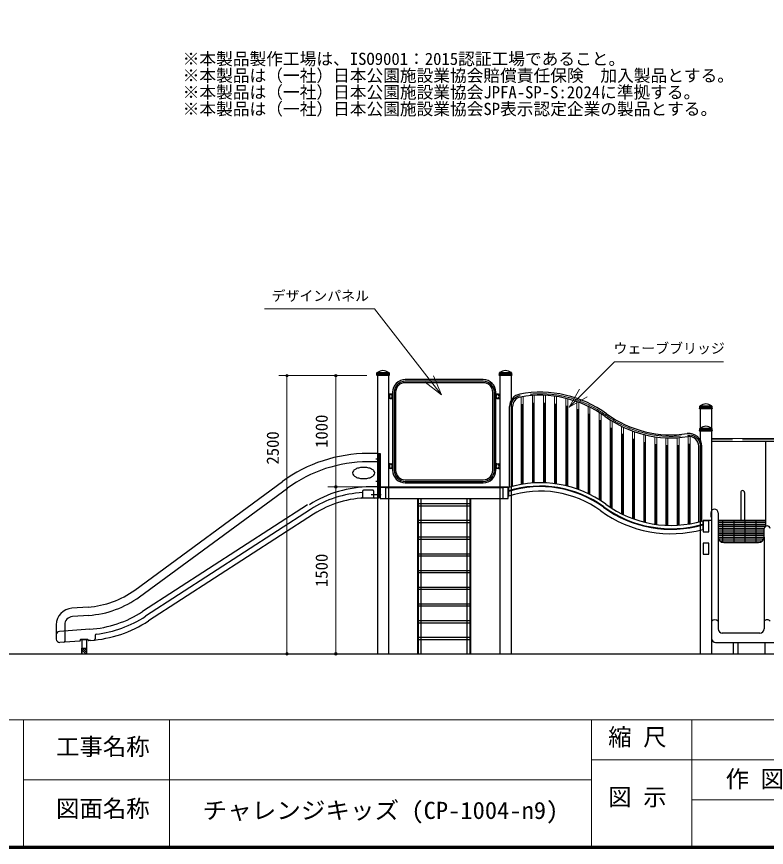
# Model space of a CAD drawing. Units: millimetres, scale not verified, with parts at other scales. Extents: x 900 to 24300, y 900 to 16920.
# Drawn here: x 13974 to 20708, y 900 to 8364 of the extents above; entities that cross this region are included whole.
import ezdxf
from ezdxf.enums import TextEntityAlignment as Align

# ---------------------------------------------------------------- set-up
doc = ezdxf.new("R2010")
doc.units = ezdxf.units.MM
doc.header["$LTSCALE"] = 60
doc.linetypes.add('CHAIN', pattern=[18.5, 12, -1.5, 3.5, -1.5])
doc.layers.add('D-BGD-TXT', color=7, linetype='Continuous')
doc.layers.add('D-DOC\u3000文章(説明、指示、参照事項等)', color=7, linetype='Continuous')
for name, color, linetype, lineweight in [('D-BMK', 2, 'CHAIN', 13), ('D-STR', 1, 'Continuous', 25), ('D-STR-DIM\u3000寸法線、寸法値', 7, 'Continuous', 0), ('D-STR-HTXT\u3000旗上げ', 7, 'Continuous', 13), ('D-STR\u3000構造物外形線', 1, 'Continuous', 25), ('D-TTL', 7, 'Continuous', 70), ('D-TTL-FRAM', 7, 'Continuous', 13), ('D-TTL-TXT', 7, 'Continuous', 13)]:
    doc.layers.add(name, color=color, linetype=linetype, lineweight=lineweight)
doc.styles.add('ＭＳ ゴシック', font='')
doc.styles.get('ＭＳ ゴシック').set_extended_font_data('MS Gothic')

msp = doc.modelspace()

# ---------------------------------------------------------------- linework, layer by layer
at = {"layer": 'D-BMK'}
for p, q in [((18514.92, 4162.49), (18514.92, 4948.71)), ((18614.92, 4173.75), (18614.92, 4960.12)), ((18714.92, 4174.92), (18714.92, 4961.31)), ((18814.92, 4166.05), (18814.92, 4952.31)), ((18914.92, 4146.85), (18914.92, 4932.84)), ((18414.92, 4140.8), (18414.92, 4861.01)), ((19014.92, 4116.7), (19014.92, 4902.23)), ((19114.92, 4074.49), (19114.92, 4859.33)), ((19214.92, 4018.41), (19214.92, 4802.23)), ((19314.92, 3950.19), (19314.92, 4734.1)), ((19414.92, 3894.11), (19414.92, 4679)), ((19514.92, 3851.89), (19514.92, 4637.45)), ((20114.97, 4638.79), (20114.97, 2638.79)), ((19614.92, 3821.73), (19614.92, 4607.74)), ((19714.92, 3802.53), (19714.92, 4588.8)), ((19814.92, 3793.65), (19814.92, 4580.04)), ((19914.92, 3794.82), (19914.92, 4581.19)), ((20014.92, 3806.07), (20014.92, 4591.26)), ((21214.97, 4560.89), (20214.97, 4560.89)), ((20114.92, 3827.75), (20114.92, 4504.86))]:
    msp.add_line(p, q, dxfattribs=at)
for centre, radius, start, end in [((18514.92, 4861.01), 100, 100.35096, 180), ((18676.63, 3975.66), 1000, 53.96229, 100.35096), ((19853.27, 5592.92), 1000, 233.96229, 278.45076), ((20014.92, 4504.86), 100, 0, 98.45076)]:
    msp.add_arc(centre, radius, start, end, dxfattribs=at)
at = {"layer": 'D-STR', "lineweight": 13}
for p, q in [((18506.27, 4161.04), (18506.27, 4947.23)), ((18523.57, 4163.87), (18523.57, 4950.11)), ((18606.27, 4173.18), (18606.27, 4959.54)), ((18623.57, 4174.25), (18623.57, 4960.63)), ((18706.27, 4175.22), (18706.27, 4961.61)), ((18723.57, 4174.55), (18723.57, 4960.94)), ((18806.27, 4167.22), (18806.27, 4953.5)), ((18823.57, 4164.8), (18823.57, 4951.05)), ((18906.27, 4148.93), (18906.27, 4934.95)), ((18923.57, 4144.69), (18923.57, 4930.65)), ((19006.27, 4119.76), (19006.27, 4905.34)), ((19023.57, 4113.54), (19023.57, 4899.03)), ((19106.27, 4078.66), (19106.27, 4863.57)), ((19123.57, 4070.22), (19123.57, 4854.99)), ((19206.27, 4023.88), (19206.27, 4807.8)), ((19223.57, 4012.83), (19223.57, 4796.53)), ((19306.27, 3955.78), (19306.27, 4739.58)), ((19323.57, 3944.73), (19323.57, 4728.73)), ((19406.27, 3898.38), (19406.27, 4683.2)), ((19423.57, 3889.94), (19423.57, 4674.9)), ((19506.27, 3855.05), (19506.27, 4640.56)), ((19523.57, 3848.83), (19523.57, 4634.43)), ((19606.27, 3823.9), (19606.27, 4609.87)), ((19623.57, 3819.65), (19623.57, 4605.68)), ((19706.27, 3803.78), (19706.27, 4590.03)), ((19723.57, 3801.36), (19723.57, 4587.65)), ((19806.27, 3794.02), (19806.27, 4580.41)), ((19823.57, 3793.36), (19823.57, 4579.75)), ((19906.27, 3794.32), (19906.27, 4580.7)), ((19923.57, 3795.39), (19923.57, 4581.76)), ((20006.27, 3804.69), (20006.27, 4590.82)), ((20023.57, 3807.52), (20023.57, 4590.82)), ((21214.97, 4574.49), (20214.97, 4574.49)), ((21214.97, 4547.29), (20214.97, 4547.29))]:
    msp.add_line(p, q, dxfattribs=at)
at = {"layer": 'D-STR-DIM\u3000寸法線、寸法値', "lineweight": 13}
for p, q in [((16884.3, 5138.79), (16330.69, 5138.79)), ((16402.69, 2638.79), (16402.69, 5138.79)), ((17118.97, 5138.79), (16769.63, 5138.79)), ((16841.63, 4138.79), (16841.63, 5138.79)), ((17143.97, 4138.79), (16769.63, 4138.79)), ((17143.97, 4138.79), (16769.63, 4138.79)), ((16841.63, 2638.79), (16841.63, 4138.79)), ((16501.12, 2638.79), (16330.69, 2638.79)), ((17015.2, 2638.79), (16769.63, 2638.79))]:
    msp.add_line(p, q, dxfattribs=at)
at = {"layer": 'D-STR-DIM\u3000寸法線、寸法値'}
for centre, start, end in [((16402.69, 5138.79), 90, 270), ((16402.69, 5138.79), 270, 90), ((16841.63, 5138.79), 90, 270), ((16841.63, 5138.79), 270, 90), ((16841.63, 4138.79), 90, 270), ((16841.63, 4138.79), 90, 270), ((16841.63, 4138.79), 270, 90), ((16841.63, 4138.79), 270, 90), ((16402.69, 2638.79), 90, 270), ((16402.69, 2638.79), 270, 90), ((16841.63, 2638.79), 90, 270), ((16841.63, 2638.79), 270, 90)]:
    msp.add_arc(centre, 11.25, start, end, dxfattribs=at)
at = {"layer": 'D-STR-HTXT\u3000旗上げ'}
for p, q in [((19343.55, 5261.32), (18937.82, 4855.59)), ((20323.36, 5261.32), (19343.55, 5261.32)), ((17791.13, 4966.4), (17642.31, 5078.56)), ((17791.13, 4966.4), (17680.32, 5108.25)), ((17718.33, 5137.94), (17791.13, 4966.4)), ((18937.82, 4855.59), (19030.99, 5016.97)), ((18937.82, 4855.59), (19099.2, 4948.76))]:
    msp.add_line(p, q, dxfattribs=at)
msp.add_lwpolyline([(17680.32, 5108.25), (17188.9, 5737.34), (16200.07, 5737.34)], dxfattribs=at)
at = {"layer": 'D-STR\u3000構造物外形線'}
for p, q in [((17208.97, 5146.79), (17210.97, 5150.79)), ((17210.97, 5150.79), (17210.97, 5163.79)), ((17318.97, 5150.79), (17210.97, 5150.79)), ((17212.97, 5165.79), (17316.97, 5165.79)), ((17318.97, 5163.79), (17318.97, 5150.79)), ((17318.97, 5150.79), (17320.97, 5146.79)), ((18308.97, 5146.79), (18310.97, 5150.79)), ((18310.97, 5150.79), (18310.97, 5163.79)), ((18418.97, 5150.79), (18310.97, 5150.79)), ((18312.97, 5165.79), (18416.97, 5165.79)), ((18418.97, 5163.79), (18418.97, 5150.79)), ((18418.97, 5150.79), (18420.97, 5146.79)), ((17208.97, 5146.79), (17320.97, 5146.79)), ((17208.97, 5142.79), (17208.97, 5146.79)), ((17320.97, 5142.79), (17208.97, 5142.79)), ((17208.97, 5142.79), (17210.97, 5138.79)), ((17318.97, 5138.79), (17210.97, 5138.79)), ((17214.97, 5138.79), (17214.97, 2638.79)), ((17314.97, 5138.79), (17314.97, 2638.79)), ((17320.97, 5142.79), (17318.97, 5138.79)), ((17320.97, 5146.79), (17320.97, 5142.79)), ((18164.97, 5102.39), (17464.97, 5102.39)), ((18164.97, 5088.79), (17464.97, 5088.79)), ((18308.97, 5146.79), (18420.97, 5146.79)), ((18308.97, 5142.79), (18308.97, 5146.79)), ((18420.97, 5142.79), (18308.97, 5142.79)), ((18308.97, 5142.79), (18310.97, 5138.79)), ((18418.97, 5138.79), (18310.97, 5138.79)), ((18314.97, 5138.79), (18314.97, 2638.79)), ((18414.97, 5138.79), (18414.97, 2638.79)), ((18420.97, 5142.79), (18418.97, 5138.79)), ((18420.97, 5146.79), (18420.97, 5142.79)), ((18164.97, 5075.19), (17464.97, 5075.19)), ((17327.93, 4972.31), (17314.97, 4972.31)), ((17327.93, 4932.31), (17314.97, 4932.31)), ((17343.08, 4972.31), (17351.37, 4972.31)), ((17343.08, 4932.31), (17351.37, 4932.31)), ((17351.37, 4988.79), (17351.37, 4288.79)), ((17364.97, 4988.79), (17364.97, 4288.79)), ((17378.57, 4988.79), (17378.57, 4288.79)), ((18251.37, 4288.79), (18251.37, 4988.79)), ((18264.97, 4288.79), (18264.97, 4988.79)), ((18278.57, 4288.79), (18278.57, 4988.79)), ((18286.87, 4972.31), (18278.57, 4972.31)), ((18286.87, 4932.31), (18278.57, 4932.31)), ((18302.02, 4972.31), (18314.97, 4972.31)), ((18302.02, 4932.31), (18314.97, 4932.31)), ((18401.32, 4137.01), (18401.32, 4861.01)), ((18428.52, 4144.39), (18428.52, 4861.01)), ((20110.97, 4850.79), (20110.97, 4863.79)), ((20112.97, 4865.79), (20216.97, 4865.79)), ((20218.97, 4863.79), (20218.97, 4850.79)), ((20108.97, 4846.79), (20110.97, 4850.79)), ((20108.97, 4846.79), (20220.97, 4846.79)), ((20108.97, 4842.79), (20108.97, 4846.79)), ((20220.97, 4842.79), (20108.97, 4842.79)), ((20108.97, 4842.79), (20110.97, 4838.79)), ((20218.97, 4850.79), (20110.97, 4850.79)), ((20218.97, 4838.79), (20110.97, 4838.79)), ((20114.97, 4838.79), (20114.97, 2638.79)), ((20214.97, 4838.79), (20214.97, 4410.42)), ((20218.97, 4850.79), (20220.97, 4846.79)), ((20220.97, 4842.79), (20218.97, 4838.79)), ((20220.97, 4846.79), (20220.97, 4842.79)), ((20108.97, 4646.79), (20110.97, 4650.79)), ((20108.97, 4646.79), (20220.97, 4646.79)), ((20108.97, 4642.79), (20108.97, 4646.79)), ((20220.97, 4642.79), (20108.97, 4642.79)), ((20108.97, 4642.79), (20110.97, 4638.79)), ((20110.97, 4650.79), (20110.97, 4663.79)), ((20218.97, 4650.79), (20110.97, 4650.79)), ((20218.97, 4638.79), (20110.97, 4638.79)), ((20112.97, 4665.79), (20216.97, 4665.79)), ((20214.97, 4638.79), (20214.97, 2638.79)), ((20218.97, 4663.79), (20218.97, 4650.79)), ((20218.97, 4650.79), (20220.97, 4646.79)), ((20220.97, 4642.79), (20218.97, 4638.79)), ((20220.97, 4646.79), (20220.97, 4642.79)), ((20101.32, 3824.17), (20101.32, 4504.86)), ((20128.52, 3831.54), (20128.52, 4504.86)), ((20701.37, 4547.29), (20701.37, 3784.99)), ((17220.97, 4438.79), (17130.97, 4438.79)), ((17230.97, 4439.26), (17239.97, 4439.26)), ((17230.97, 4039.26), (17230.97, 4439.26)), ((17230.97, 4428.79), (17230.97, 4048.79)), ((17239.97, 4439.26), (17239.97, 4039.26)), ((17230.97, 4363.79), (17130.97, 4363.79)), ((17244.96, 4388.79), (17201.3, 4388.79)), ((17327.93, 4345.27), (17314.97, 4345.27)), ((17343.08, 4345.27), (17351.37, 4345.27)), ((18286.87, 4345.27), (18278.57, 4345.27)), ((18302.02, 4345.27), (18314.97, 4345.27)), ((20214.97, 4388.79), (20214.97, 2638.79)), ((17327.93, 4305.27), (17314.97, 4305.27)), ((17343.08, 4305.27), (17351.37, 4305.27)), ((18286.87, 4305.27), (18278.57, 4305.27)), ((18302.02, 4305.27), (18314.97, 4305.27)), ((15034.66, 3212.46), (16361.63, 4186.69)), ((17244.96, 4188.79), (17201.3, 4188.79)), ((17464.97, 4202.39), (18164.97, 4202.39)), ((17464.97, 4188.79), (18164.97, 4188.79)), ((15079.05, 3152.01), (16406.01, 4126.23)), ((17175.97, 4108.79), (17090.97, 4108.79)), ((17230.97, 4138.79), (17130.97, 4138.79)), ((17239.97, 4138.79), (18389.97, 4138.79)), ((17239.97, 4108.79), (17239.97, 4138.79)), ((17239.97, 4134.29), (17239.97, 4034.29)), ((17289.97, 4134.29), (17239.97, 4134.29)), ((17289.97, 4034.29), (17289.97, 4134.29)), ((17289.97, 4134.29), (18339.97, 4134.29)), ((17464.97, 4175.19), (18164.97, 4175.19)), ((18339.97, 4134.29), (18339.97, 4034.29)), ((18389.97, 4134.29), (18339.97, 4134.29)), ((18389.97, 4034.29), (18389.97, 4134.29)), ((18389.97, 4124.04), (18389.97, 4119.54)), ((18391.98, 4134.29), (18391.98, 4055.77)), ((17080.97, 4098.79), (17080.97, 4046.81)), ((17220.97, 4038.79), (17130.97, 4038.79)), ((17248.55, 4068.79), (17159.03, 4068.79)), ((17180.97, 4103.79), (17180.97, 4048.79)), ((17239.97, 4039.26), (17230.97, 4039.26)), ((17239.97, 4034.29), (17289.97, 4034.29)), ((17289.97, 4034.29), (18339.97, 4034.29)), ((17576.97, 2638.79), (17576.97, 4034.29)), ((17579.97, 2638.79), (17579.97, 4034.29)), ((17582.97, 2638.79), (17582.97, 4034.29)), ((17608.57, 2638.79), (17608.57, 4034.29)), ((18021.37, 2638.79), (18021.37, 4034.29)), ((18046.97, 2638.79), (18046.97, 4034.29)), ((18049.97, 2638.79), (18049.97, 4034.29)), ((18052.97, 2638.79), (18052.97, 4034.29)), ((18339.97, 4034.29), (18389.97, 4034.29)), ((20477.97, 4088.79), (20477.97, 3838.79)), ((20511.97, 4088.79), (20511.97, 3838.79)), ((16587.39, 3978.14), (15104.81, 3017.98)), ((17582.97, 3988.79), (18046.97, 3988.79)), ((17582.97, 3968.79), (18046.97, 3968.79)), ((16614.56, 3936.17), (15131.99, 2976.01)), ((16641.74, 3894.2), (15159.16, 2934.04)), ((20209.97, 3906.29), (20209.97, 3873.79)), ((20274.97, 3906.29), (20274.97, 2863.2)), ((17582.97, 3838.79), (18046.97, 3838.79)), ((17582.97, 3818.79), (18046.97, 3818.79)), ((20137.92, 3834.29), (20137.92, 3756.29)), ((20139.97, 3838.79), (20214.97, 3838.79)), ((20139.97, 3834.29), (20139.97, 3734.29)), ((20189.97, 3834.29), (20139.97, 3834.29)), ((20189.97, 3734.29), (20189.97, 3834.29)), ((20214.97, 3865.13), (20214.97, 2778.21)), ((20274.97, 3838.79), (20701.37, 3838.79)), ((20274.97, 3834.29), (20701.37, 3834.29)), ((20274.97, 3817.54), (20701.37, 3817.54)), ((20314.97, 3838.79), (20315.17, 3639.76)), ((20414.97, 3838.79), (20414.97, 3638.79)), ((20514.97, 3838.79), (20514.97, 3638.79)), ((20614.97, 3838.79), (20614.97, 3638.79)), ((20139.97, 3734.29), (20189.97, 3734.29)), ((20274.97, 3801.29), (20701.37, 3801.29)), ((20274.97, 3785.04), (20701.44, 3785.04)), ((20274.97, 3768.79), (20689.45, 3768.79)), ((20274.97, 3752.54), (20688.53, 3752.54)), ((20274.97, 3736.29), (20688.24, 3736.29)), ((20274.97, 3734.29), (20688.2, 3734.29)), ((20687.35, 3686.29), (20688.73, 3763.82)), ((17582.97, 3688.79), (18046.97, 3688.79)), ((17582.97, 3668.79), (18046.97, 3668.79)), ((20274.97, 3720.04), (20687.95, 3720.04)), ((20274.97, 3703.79), (20687.66, 3703.79)), ((20274.97, 3687.54), (20687.37, 3687.54)), ((20278.14, 3671.29), (20684.25, 3671.29)), ((20687.35, 3686.29), (20687.35, 2863.2)), ((20139.97, 3634.29), (20139.97, 3534.29)), ((20189.97, 3634.29), (20139.97, 3634.29)), ((20189.97, 3534.29), (20189.97, 3634.29)), ((20288.08, 3655.04), (20674.3, 3655.04)), ((20324.97, 3638.79), (20637.41, 3638.79)), ((20324.97, 3638.79), (20637.41, 3638.79)), ((17582.97, 3538.79), (18046.97, 3538.79)), ((17582.97, 3518.79), (18046.97, 3518.79)), ((20139.97, 3534.29), (20189.97, 3534.29)), ((17582.97, 3388.79), (18046.97, 3388.79)), ((17582.97, 3368.79), (18046.97, 3368.79)), ((17582.97, 3238.79), (18046.97, 3238.79)), ((17582.97, 3218.79), (18046.97, 3218.79)), ((17582.97, 3088.79), (18046.97, 3088.79)), ((17582.97, 3068.79), (18046.97, 3068.79)), ((14617.02, 3059.28), (14470.51, 3049.03)), ((14622.25, 2984.46), (14475.74, 2974.21)), ((17582.97, 2938.79), (18046.97, 2938.79)), ((17582.97, 2918.79), (18046.97, 2918.79)), ((14330.97, 2899.4), (14330.97, 2770.71)), ((14630.97, 2859.76), (14358.88, 2840.74)), ((14405.97, 2899.4), (14405.97, 2753.11)), ((14545.97, 2763.79), (14545.97, 2758.24)), ((14610.97, 2768.79), (14550.97, 2768.79)), ((14550.97, 2768.79), (14610.97, 2768.79)), ((14550.97, 2764.29), (14550.97, 2768.79)), ((14610.97, 2764.29), (14550.97, 2764.29)), ((14559.62, 2768.79), (14559.62, 2638.79)), ((14602.32, 2768.79), (14602.32, 2638.79)), ((14610.97, 2768.79), (14610.97, 2764.29)), ((14615.97, 2763.79), (14615.97, 2761.69)), ((14680.97, 2805.3), (14680.97, 2772.87)), ((17582.97, 2788.79), (18046.97, 2788.79)), ((17582.97, 2768.79), (18046.97, 2768.79)), ((20649.85, 2825.7), (20312.47, 2825.7)), ((14541.32, 2753.25), (14363.07, 2740.79)), ((14559.62, 2688.79), (14602.32, 2688.79)), ((14559.62, 2638.79), (14559.62, 2688.79)), ((14559.62, 2688.79), (14602.32, 2688.79)), ((14563.9, 2688.79), (14602.32, 2650.36)), ((14581.57, 2688.79), (14602.32, 2668.04)), ((14602.32, 2688.79), (14602.32, 2638.79)), ((14637.95, 2760.01), (14619.18, 2758.69)), ((20252.47, 2740.71), (21177.47, 2740.71)), ((20409.81, 2740.71), (20409.81, 2638.79)), ((20452.51, 2740.71), (20452.51, 2638.79)), ((20693.62, 2740.71), (20693.62, 2638.79)), ((13501.94, 2638.79), (23628.18, 2638.79)), ((14559.62, 2675.38), (14596.22, 2638.79))]:
    msp.add_line(p, q, dxfattribs=at)
for centre, radius, start, end in [((17212.97, 5163.79), 2, 90, 180), ((17264.97, 5104.92), 78.86, 50.51152, 129.48848), ((17316.97, 5163.79), 2, 0, 90), ((18312.97, 5163.79), 2, 90, 180), ((18364.97, 5104.92), 78.86, 50.51152, 129.48848), ((18416.97, 5163.79), 2, 0, 90), ((17464.97, 4988.79), 113.6, 90, 180), ((17464.97, 4988.79), 100, 90, 180), ((18164.97, 4988.79), 113.6, 0, 90), ((18164.97, 4988.79), 100, 0, 90), ((17464.97, 4988.79), 86.4, 90, 180), ((18164.97, 4988.79), 86.4, 0, 90), ((17343.08, 4952.31), 20, 90, 270), ((17327.93, 4952.31), 20, 270, 90), ((18302.02, 4952.31), 20, 90, 270), ((18286.87, 4952.31), 20, 270, 90), ((18514.92, 4861.01), 113.6, 100.35096, 180), ((18514.92, 4861.01), 86.4, 100.35096, 180), ((18676.63, 3975.66), 1013.6, 53.96229, 100.35096), ((18676.63, 3975.66), 986.4, 53.96229, 100.35096), ((20112.97, 4863.79), 2, 90, 180), ((20164.97, 4804.92), 78.86, 50.51152, 129.48848), ((20216.97, 4863.79), 2, 0, 90), ((19853.27, 5592.92), 986.4, 233.96229, 278.45076), ((19853.27, 5592.92), 1013.6, 233.96229, 278.45076), ((20112.97, 4663.79), 2, 90, 180), ((20164.97, 4604.92), 78.86, 50.51152, 129.48848), ((20216.97, 4663.79), 2, 0, 90), ((20014.92, 4504.86), 113.6, 0, 98.45076), ((20014.92, 4504.86), 86.4, 0, 98.45076), ((17130.97, 3138.79), 1300, 90, 126.28527), ((17220.97, 4428.79), 10, 0, 90), ((17130.97, 3138.79), 1225, 90, 126.28527), ((17343.08, 4325.27), 20, 90, 270), ((17327.93, 4325.27), 20, 270, 90), ((18302.02, 4325.27), 20, 90, 270), ((18286.87, 4325.27), 20, 270, 90), ((17042.88, 4254.22), 52.78, 147.05611, 169.55611), ((17042.88, 4273.35), 52.78, 190.44389, 212.94389), ((17050.2, 4236.54), 69.39, 115.55761, 138.05761), ((17063.73, 4223.01), 87.66, 97.22392, 119.72392), ((17081.41, 4215.69), 98.56, 84.42974, 106.92974), ((17100.54, 4215.69), 98.56, 73.07026, 95.57026), ((17118.22, 4223.01), 87.66, 60.27608, 82.77608), ((17131.75, 4236.54), 69.39, 41.94239, 64.44239), ((17139.07, 4254.22), 52.78, 10.44389, 32.94389), ((17139.07, 4273.35), 52.78, 327.05611, 349.55611), ((17464.97, 4288.79), 113.6, 180, 270), ((17464.97, 4288.79), 100, 180, 270), ((17464.97, 4288.79), 86.4, 180, 270), ((18164.97, 4288.79), 100, 270, 0), ((18164.97, 4288.79), 113.6, 270, 0), ((18164.97, 4288.79), 86.4, 270, 0), ((17050.2, 4291.03), 69.39, 221.94239, 244.44239), ((17063.73, 4304.56), 87.66, 240.27608, 262.77608), ((17081.41, 4311.88), 98.56, 253.07026, 275.57026), ((17100.54, 4311.88), 98.56, 264.42974, 286.92974), ((17118.22, 4304.56), 87.66, 277.22392, 299.72392), ((17131.75, 4291.03), 69.39, 295.55761, 318.05761), ((17148.97, 3138.79), 1000, 90, 122.92827), ((17090.97, 4098.79), 10, 90, 180), ((17175.97, 4103.79), 5, 0, 90), ((18676.63, 3175.66), 1000, 53.96229, 106.53824), ((18676.63, 3175.66), 970, 53.96229, 107.06516), ((18676.63, 3175.66), 965.5, 53.96229, 107.14715), ((20494.97, 4088.79), 17, 0, 180), ((17130.97, 3138.79), 950, 93.01696, 122.92827), ((17130.97, 3138.79), 900, 90, 122.92827), ((17070.97, 4046.81), 10, 273.78049, 0), ((17190.97, 4048.79), 10, 180, 270), ((17220.97, 4048.79), 10, 270, 0), ((18676.63, 3175.66), 925, 53.96229, 107.92281), ((19853.27, 4792.92), 1034.5, 233.96229, 285.97168), ((19853.27, 4792.92), 1030, 233.96229, 286.04334), ((19853.27, 4792.92), 1000, 233.96229, 286.53824), ((19853.27, 4792.92), 1075, 233.96229, 285.35481), ((20242.47, 3906.29), 32.5, 0, 180), ((20214.97, 3873.79), 5, 180, 240), ((20209.97, 3865.13), 5, 0, 60), ((20714.97, 3762.5), 26.28, 2.86241, 177.13759), ((20324.97, 3688.79), 50, 180, 270), ((20637.41, 3688.79), 50, 270, 357.13759), ((14561.22, 3857.33), 800, 274, 306.28527), ((14561.22, 3857.33), 875, 274, 306.28527), ((14480.97, 2899.4), 150, 94, 180), ((14561.22, 3857.33), 1000, 274, 302.92827), ((14480.97, 2899.4), 75, 94, 180), ((14561.22, 3857.33), 1100, 274, 302.92827), ((14561.22, 3857.33), 1050, 277.03131, 302.92827), ((20244.41, 2902.42), 43.12, 44.84658, 133.04943), ((20714.47, 2908.14), 37.42, 41.26947, 136.44569), ((14360.97, 2810.81), 30, 94, 180), ((20312.47, 2863.2), 37.5, 180, 270), ((20649.85, 2863.2), 37.5, 270, 0), ((14360.97, 2770.71), 30, 180, 274), ((14550.97, 2763.79), 5, 90, 180), ((14610.97, 2763.79), 5, 0, 90), ((14670.97, 2772.87), 10, 275.77914, 0), ((14690.97, 2805.3), 10, 97.03131, 180), ((20252.47, 2778.21), 37.5, 180, 270), ((14395.97, 2753.11), 10, 274, 0), ((14540.97, 2758.24), 5, 274, 0), ((14618.97, 2761.69), 3, 180, 274)]:
    msp.add_arc(centre, radius, start, end, dxfattribs=at)
at = {"layer": 'D-TTL'}
msp.add_lwpolyline([(900, 900), (900, 16920), (24300, 16920), (24300, 900)], close=True, dxfattribs=at)
at = {"layer": 'D-TTL-FRAM'}
for p, q in [((900, 2047.32), (24300, 2047.32)), ((19137.67, 2047.32), (19137.67, 900)), ((20037.67, 2047.32), (20037.67, 900)), ((20037.67, 1687.32), (19137.67, 1687.32)), ((20037.67, 1687.32), (23637.67, 1687.32)), ((19137.67, 1507.32), (14037.67, 1507.32)), ((23637.67, 1327.32), (20037.67, 1327.32))]:
    msp.add_line(p, q, dxfattribs=at)
at = {"layer": 'D-TTL-TXT'}
for p, q in [((14037.67, 2047.32), (14037.67, 900)), ((15347.87, 900), (15347.87, 2047.32))]:
    msp.add_line(p, q, dxfattribs=at)

# ---------------------------------------------------------------- texts
at = {"layer": 'D-BGD-TXT', "style": 'ＭＳ ゴシック', "width": 1.05}
msp.add_text('チャレンジキッズ (CP-1004-n9)', height=154, dxfattribs=at).set_placement((15645.16, 1109.29), align=Align.BOTTOM_LEFT)
at = {"layer": 'D-DOC\u3000文章(説明、指示、参照事項等)', "style": 'ＭＳ ゴシック'}
for s, p in [('※本製品製作工場は、ISO9001：2015認証工場であること。', (15466.02, 7896.73)), ('※本製品は（一社）日本公園施設業協会賠償責任保険\u3000加入製品とする。\u3000', (15466.02, 7746.73)), ('※本製品は（一社）日本公園施設業協会JPFA-SP-S:2024に準拠する。', (15466.02, 7596.73)), ('※本製品は（一社）日本公園施設業協会SP表示認定企業の製品とする。', (15466.02, 7446.73))]:
    msp.add_text(s, height=110, dxfattribs=at).set_placement(p, align=Align.BOTTOM_LEFT)
at = {"layer": 'D-STR-DIM\u3000寸法線、寸法値', "style": 'ＭＳ ゴシック'}
for s, p in [('1000', (16713.36, 4638.79)), ('2500', (16274.43, 4488.92)), ('1500', (16713.36, 3388.79))]:
    msp.add_text(s, height=110, rotation=90, dxfattribs=at).set_placement(p, align=Align.MIDDLE_CENTER)
at = {"layer": 'D-STR-HTXT\u3000旗上げ', "style": 'ＭＳ ゴシック'}
for s, p in [('デザインパネル', (16264.27, 5781.94)), ('ウェーブブリッジ', (19334.82, 5310.15))]:
    msp.add_text(s, height=91.64, dxfattribs=at).set_placement(p, align=Align.BOTTOM_LEFT)
at = {"layer": 'D-TTL-TXT', "style": 'ＭＳ ゴシック'}
for s, p in [('縮 尺', (19287.4, 1767.93)), ('工事名称', (14328.49, 1681.82)), ('作 図', (20341.85, 1391.34)), ('図 示', (19287.4, 1229.24)), ('図面名称', (14328.49, 1126.21))]:
    msp.add_text(s, height=154, dxfattribs=at).set_placement(p, align=Align.BOTTOM_LEFT)

doc.saveas('drawing.dxf')
